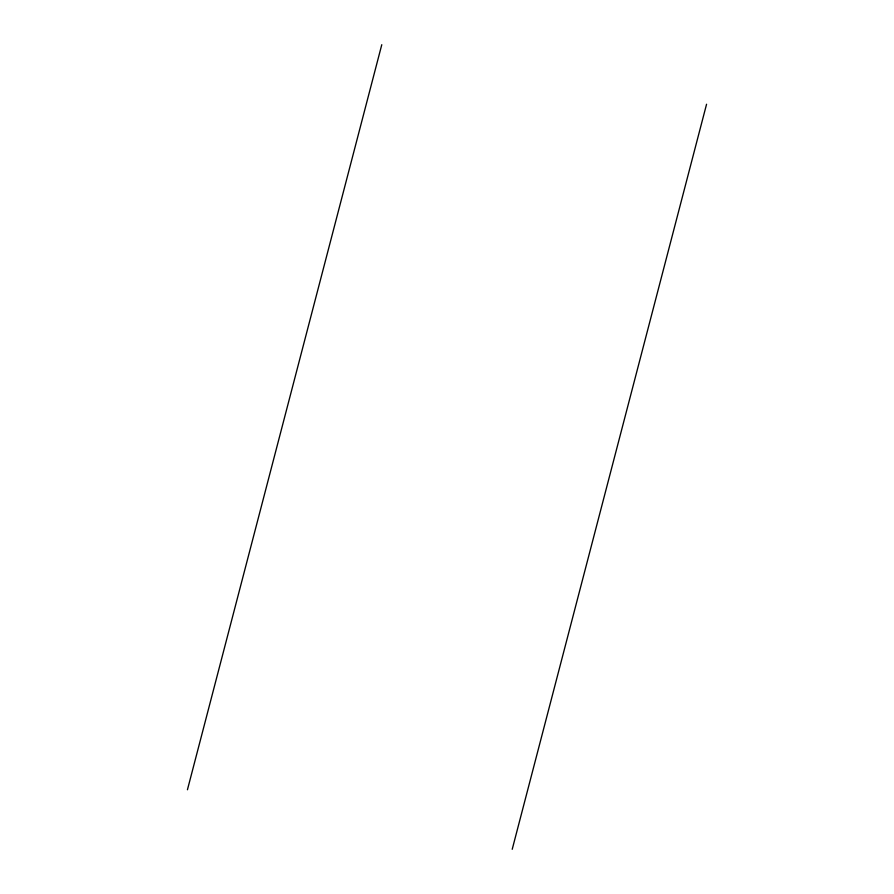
<?xml version="1.0" encoding="UTF-8"?>
<svg xmlns="http://www.w3.org/2000/svg" width="894" height="894" viewBox="0 0 894 894"><rect width="100%" height="100%" fill="white"/><g stroke="black" fill="none" stroke-linecap="round" stroke-linejoin="round"><path stroke-width="1.34" d="M187.438 789.76L381.783 44.7M512.217 849.3L706.562 104.24"/></g></svg>
